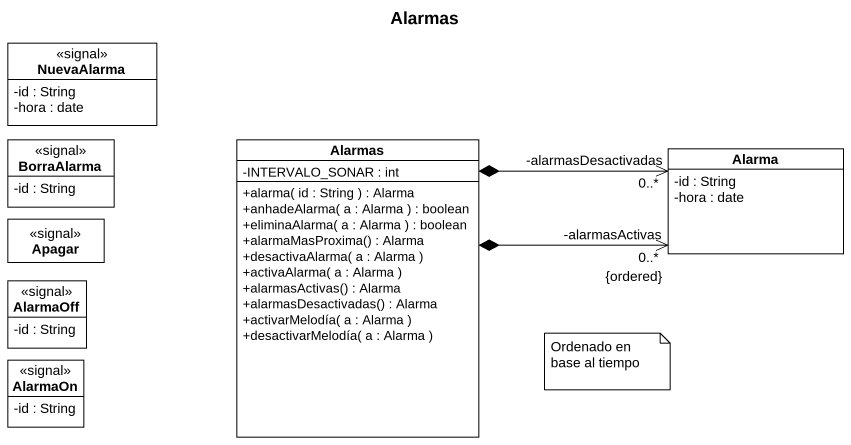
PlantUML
@startuml
title Alarmas
hide circle
hide empty members
skinparam classAttributeIconSize 0
class NuevaAlarma <<signal>> {
  -id : String
  -hora : date
}
class BorraAlarma <<signal>> {
  -id : String
}
class Alarmas {
  -INTERVALO_SONAR : int
  +alarma( id : String ) : Alarma
  +anhadeAlarma( a : Alarma ) : boolean
  +eliminaAlarma( a : Alarma ) : boolean
  +alarmaMasProxima() : Alarma
  +desactivaAlarma( a : Alarma )
  +activaAlarma( a : Alarma )
  +alarmasActivas() : Alarma
  +alarmasDesactivadas() : Alarma
  +activarMelodía( a : Alarma )
  +desactivarMelodía( a : Alarma )
}
class Alarma {
  -id : String
  -hora : date
}
class Apagar <<signal>>
class AlarmaOff <<signal>> {
  -id : String
}
class AlarmaOn <<signal>> {
  -id : String
}
Alarmas *-right-> "-alarmasDesactivadas\n0..*" Alarma
Alarmas *-right-> "-alarmasActivas\n0..*\n{ordered}" Alarma
note as N1
  Ordenado en base al tiempo
end note
@enduml
